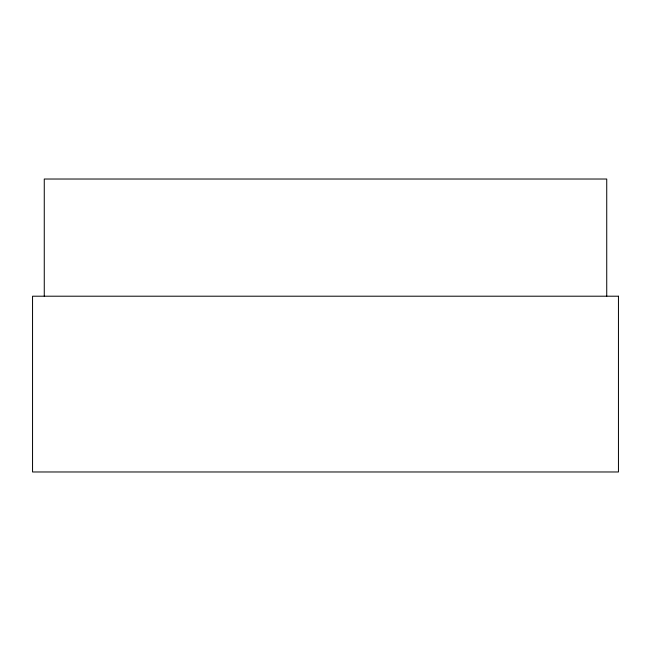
<?xml version="1.0" encoding="UTF-8"?>
<svg xmlns="http://www.w3.org/2000/svg" width="651" height="651" viewBox="0 0 651 651"><rect width="100%" height="100%" fill="white"/><g stroke="black" fill="none" stroke-linecap="round" stroke-linejoin="round"><path stroke-width="0.98" d="M606.732 296.205L606.732 179.025L44.268 179.025L44.268 296.205M618.45 296.205L32.55 296.205L32.55 471.975L618.45 471.975L618.45 296.205"/></g></svg>
